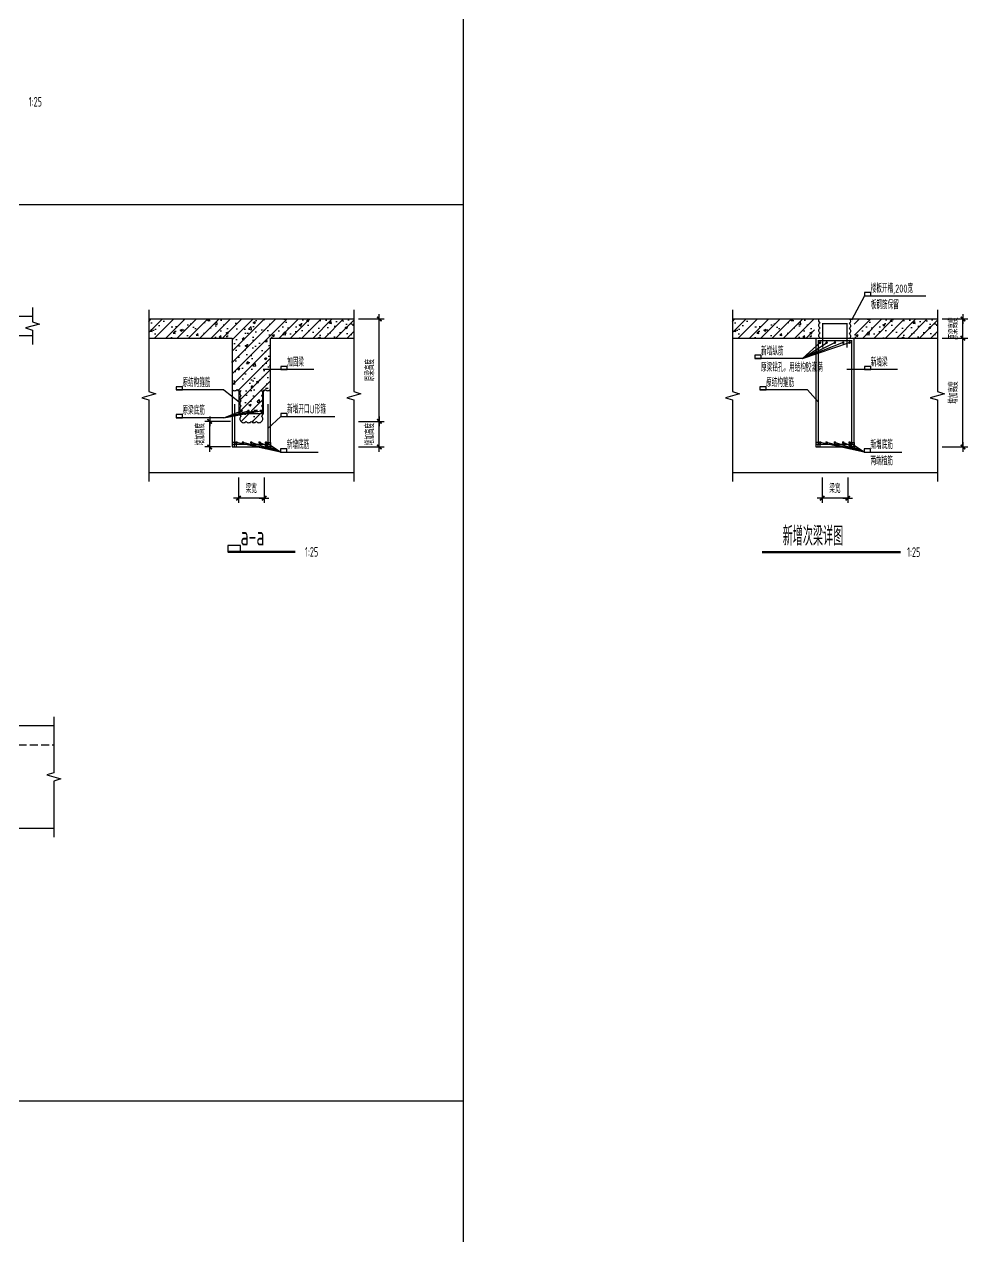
# Model space of a CAD drawing. Extents: x -469675 to 2400000, y -476501 to 2085364.
# Drawn here: x 514572 to 521940, y 380939 to 390409 of the extents above; entities that cross this region are included whole.
import ezdxf

# ---------------------------------------------------------------- set-up
doc = ezdxf.new("R2010")
doc.units = 0
doc.header["$LTSCALE"] = 1000
doc.header["$MEASUREMENT"] = 0
doc.linetypes.add('DASH', pattern=[0.35, 0.25, -0.1])
doc.layers.get('0').update_dxf_attribs({"linetype": 'CONTINUOUS', "lineweight": 20})
doc.layers.get('Defpoints').update_dxf_attribs({"linetype": 'CONTINUOUS'})
for name, color, linetype in [('C-BEAM_REIN', 3, 'CONTINUOUS'), ('C-DETAIL', 3, 'CONTINUOUS'), ('C-DETAIL_DIM', 3, 'CONTINUOUS'), ('C-DETAIL_REIN', 40, 'CONTINUOUS'), ('C-DETAIL_STEEL_HATCH', 8, 'CONTINUOUS'), ('C-DETAIL_TEXT', 4, 'CONTINUOUS')]:
    doc.layers.add(name, color=color, linetype=linetype)
doc.layers.add('C-注释', color=30, linetype='CONTINUOUS', plot=False)
doc.styles.add('DIM_FONT', font='gbxwxt.shx', dxfattribs={"width": 0.7, "bigfont": 'gbhzfs.shx'})
doc.styles.add('GBSTYLE', font='gbxwxt.shx', dxfattribs={"width": 0.7, "bigfont": 'gbhzfs.shx'})
doc.dimstyles.new('XB DIMN25', dxfattribs={"dimscale": 0.25, "dimtxt": 250, "dimasz": 1, "dimexe": 150, "dimexo": 150, "dimgap": 120, "dimtad": 1, "dimdec": 0, "dimzin": 0, "dimdsep": 46, "dimtxsty": 'DIM_FONT', "dimblk": '_dimx', "dimcen": 0.09, "dimclrd": 3, "dimclre": 3, "dimclrt": 7, "dimazin": 0, "dimtfac": 1, "dimtdec": 0, "dimtix": 1, "dimtmove": 2, "dimatfit": 3, "dimldrblk": '_dimx', "dimfxl": 0, "dimtolj": 1, "dimtzin": 0, "dimarcsym": 0})

# ---------------------------------------------------------------- blocks, each defined once
blk = doc.blocks.new('_dimx')
blk.add_line((-150, 0), (150, 0))
at = {"const_width": 50}
blk.add_lwpolyline([(-70, -70), (70, 70)], dxfattribs=at)
blk = doc.blocks.new('*D1284')
at = {"layer": 'C-DETAIL_DIM', "color": 3, "lineweight": -2, "ltscale": 0.25, "transparency": 16777216}
for p, q in [((516244.5, 386869.8), (516244.5, 386669.8)), ((516444.5, 386869.8), (516444.5, 386669.8)), ((516444.3, 386707.3), (516244.8, 386707.3))]:
    blk.add_line(p, q, dxfattribs=at)
at = {"layer": 'Defpoints', "color": 0, "ltscale": 0.25, "transparency": 16777216}
for p in [(516244.5, 386907.3), (516444.5, 386907.3), (516244.5, 386707.3)]:
    blk.add_point(p, dxfattribs=at)
at = {"layer": 'C-DETAIL_DIM', "color": 3, "lineweight": -2, "ltscale": 0.25, "transparency": 16777216, "xscale": 0.25, "yscale": 0.25, "zscale": 0.25, "rotation": 180}
blk.add_blockref('_dimx', (516244.5, 386707.3), dxfattribs=at)
at = {"layer": 'C-DETAIL_DIM', "color": 3, "lineweight": -2, "ltscale": 0.25, "transparency": 16777216, "xscale": 0.25, "yscale": 0.25, "zscale": 0.25}
blk.add_blockref('_dimx', (516444.5, 386707.3), dxfattribs=at)
at = {"layer": 'C-DETAIL_DIM', "color": 7, "ltscale": 0.25, "transparency": 16777216, "insert": (516344.5, 386779.1), "char_height": 62.5, "attachment_point": 5, "style": 'DIM_FONT'}
blk.add_mtext('\\A1;梁宽', dxfattribs=at)
blk = doc.blocks.new('*D1286')
at = {"layer": 'C-DETAIL_DIM', "color": 3, "lineweight": -2, "ltscale": 0.25, "transparency": 16777216}
for p, q in [((516182.6, 387307.3), (515982.6, 387307.3)), ((516020.1, 387307.6), (516020.1, 387307.8)), ((516020.1, 387107.3), (516020.1, 387307.3)), ((516182.6, 387107.3), (515982.6, 387107.3)), ((516020.1, 387107.1), (516020.1, 387106.8))]:
    blk.add_line(p, q, dxfattribs=at)
at = {"layer": 'Defpoints', "color": 0, "ltscale": 0.25, "transparency": 16777216}
for p in [(516020.1, 387307.3), (516220.1, 387307.3), (516220.1, 387107.3)]:
    blk.add_point(p, dxfattribs=at)
at = {"layer": 'C-DETAIL_DIM', "color": 3, "lineweight": -2, "ltscale": 0.25, "transparency": 16777216, "xscale": 0.25, "yscale": 0.25, "zscale": 0.25}
for p, rotation in [((516020.1, 387307.3), 270), ((516020.1, 387107.3), 90)]:
    blk.add_blockref('_dimx', p, dxfattribs=dict(at, rotation=rotation))
at = {"layer": 'C-DETAIL_DIM', "color": 7, "ltscale": 0.25, "transparency": 16777216, "insert": (515948.4, 387207.3), "char_height": 62.5, "attachment_point": 5, "rotation": 90, "style": 'DIM_FONT'}
blk.add_mtext('\\A1;增加高度', dxfattribs=at)
blk = doc.blocks.new('*D1287')
at = {"layer": 'C-DETAIL_DIM', "color": 3, "lineweight": -2, "ltscale": 0.25, "transparency": 16777216}
for p, q in [((517182, 387307.3), (517382, 387307.3)), ((517344.5, 387307.6), (517344.5, 387307.8)), ((517344.5, 387107.3), (517344.5, 387307.3)), ((517182, 387107.3), (517382, 387107.3)), ((517344.5, 387107.1), (517344.5, 387106.8))]:
    blk.add_line(p, q, dxfattribs=at)
at = {"layer": 'Defpoints', "color": 0, "ltscale": 0.25, "transparency": 16777216}
for p in [(517144.5, 387307.3), (517344.5, 387307.3), (517144.5, 387107.3)]:
    blk.add_point(p, dxfattribs=at)
at = {"layer": 'C-DETAIL_DIM', "color": 3, "lineweight": -2, "ltscale": 0.25, "transparency": 16777216, "xscale": 0.25, "yscale": 0.25, "zscale": 0.25}
for p, rotation in [((517344.5, 387307.3), 270), ((517344.5, 387107.3), 90)]:
    blk.add_blockref('_dimx', p, dxfattribs=dict(at, rotation=rotation))
at = {"layer": 'C-DETAIL_DIM', "color": 7, "ltscale": 0.25, "transparency": 16777216, "insert": (517272.8, 387207.3), "char_height": 62.5, "attachment_point": 5, "rotation": 90, "style": 'DIM_FONT'}
blk.add_mtext('\\A1;增加高度', dxfattribs=at)
blk = doc.blocks.new('*D1288')
at = {"layer": 'C-DETAIL_DIM', "color": 3, "lineweight": -2, "ltscale": 0.25, "transparency": 16777216}
for p, q in [((517182, 388107.3), (517382, 388107.3)), ((517344.5, 387307.6), (517344.5, 388107.1)), ((517182, 387307.3), (517382, 387307.3))]:
    blk.add_line(p, q, dxfattribs=at)
at = {"layer": 'Defpoints', "color": 0, "ltscale": 0.25, "transparency": 16777216}
for p in [(517144.5, 388107.3), (517344.5, 388107.3), (517144.5, 387307.3)]:
    blk.add_point(p, dxfattribs=at)
at = {"layer": 'C-DETAIL_DIM', "color": 3, "lineweight": -2, "ltscale": 0.25, "transparency": 16777216, "xscale": 0.25, "yscale": 0.25, "zscale": 0.25}
for p, rotation in [((517344.5, 388107.3), 90), ((517344.5, 387307.3), 270)]:
    blk.add_blockref('_dimx', p, dxfattribs=dict(at, rotation=rotation))
at = {"layer": 'C-DETAIL_DIM', "color": 7, "ltscale": 0.25, "transparency": 16777216, "insert": (517272.8, 387707.3), "char_height": 62.5, "attachment_point": 5, "rotation": 90, "style": 'DIM_FONT'}
blk.add_mtext('\\A1;原梁高度', dxfattribs=at)
blk = doc.blocks.new('*D1939')
at = {"layer": 'C-DETAIL_DIM', "color": 3, "lineweight": -2, "ltscale": 0.25, "transparency": 16777216}
for p, q in [((520802.3, 386869.8), (520802.3, 386669.8)), ((521002.3, 386869.8), (521002.3, 386669.8)), ((521002.1, 386707.3), (520802.6, 386707.3))]:
    blk.add_line(p, q, dxfattribs=at)
at = {"layer": 'Defpoints', "color": 0, "ltscale": 0.25, "transparency": 16777216}
for p in [(520802.3, 386907.3), (521002.3, 386907.3), (520802.3, 386707.3)]:
    blk.add_point(p, dxfattribs=at)
at = {"layer": 'C-DETAIL_DIM', "color": 3, "lineweight": -2, "ltscale": 0.25, "transparency": 16777216, "xscale": 0.25, "yscale": 0.25, "zscale": 0.25, "rotation": 180}
blk.add_blockref('_dimx', (520802.3, 386707.3), dxfattribs=at)
at = {"layer": 'C-DETAIL_DIM', "color": 3, "lineweight": -2, "ltscale": 0.25, "transparency": 16777216, "xscale": 0.25, "yscale": 0.25, "zscale": 0.25}
blk.add_blockref('_dimx', (521002.3, 386707.3), dxfattribs=at)
at = {"layer": 'C-DETAIL_DIM', "color": 7, "ltscale": 0.25, "transparency": 16777216, "insert": (520902.3, 386779.1), "char_height": 62.5, "attachment_point": 5, "style": 'DIM_FONT'}
blk.add_mtext('\\A1;梁宽', dxfattribs=at)
blk = doc.blocks.new('*D1940')
at = {"layer": 'C-DETAIL_DIM', "color": 3, "lineweight": -2, "ltscale": 0.25, "transparency": 16777216}
for p, q in [((521739.8, 387957.3), (521939.8, 387957.3)), ((521902.3, 387107.6), (521902.3, 387957.1)), ((521739.8, 387107.3), (521939.8, 387107.3))]:
    blk.add_line(p, q, dxfattribs=at)
at = {"layer": 'Defpoints', "color": 0, "ltscale": 0.25, "transparency": 16777216}
for p in [(521702.3, 387957.3), (521902.3, 387957.3), (521702.3, 387107.3)]:
    blk.add_point(p, dxfattribs=at)
at = {"layer": 'C-DETAIL_DIM', "color": 3, "lineweight": -2, "ltscale": 0.25, "transparency": 16777216, "xscale": 0.25, "yscale": 0.25, "zscale": 0.25}
for p, rotation in [((521902.3, 387957.3), 90), ((521902.3, 387107.3), 270)]:
    blk.add_blockref('_dimx', p, dxfattribs=dict(at, rotation=rotation))
at = {"layer": 'C-DETAIL_DIM', "color": 7, "ltscale": 0.25, "transparency": 16777216, "insert": (521830.6, 387532.3), "char_height": 62.5, "attachment_point": 5, "rotation": 90, "style": 'DIM_FONT'}
blk.add_mtext('\\A1;增加高度', dxfattribs=at)
blk = doc.blocks.new('*D1941')
at = {"layer": 'C-DETAIL_DIM', "color": 3, "lineweight": -2, "ltscale": 0.25, "transparency": 16777216}
for p, q in [((521739.8, 388107.3), (521939.8, 388107.3)), ((521902.3, 388107.6), (521902.3, 388107.8)), ((521902.3, 387957.3), (521902.3, 388107.3)), ((521739.8, 387957.3), (521939.8, 387957.3)), ((521902.3, 387957.1), (521902.3, 387956.8))]:
    blk.add_line(p, q, dxfattribs=at)
at = {"layer": 'Defpoints', "color": 0, "ltscale": 0.25, "transparency": 16777216}
for p in [(521702.3, 388107.3), (521902.3, 388107.3), (521702.3, 387957.3)]:
    blk.add_point(p, dxfattribs=at)
at = {"layer": 'C-DETAIL_DIM', "color": 3, "lineweight": -2, "ltscale": 0.25, "transparency": 16777216, "xscale": 0.25, "yscale": 0.25, "zscale": 0.25}
for p, rotation in [((521902.3, 388107.3), 270), ((521902.3, 387957.3), 90)]:
    blk.add_blockref('_dimx', p, dxfattribs=dict(at, rotation=rotation))
at = {"layer": 'C-DETAIL_DIM', "color": 7, "ltscale": 0.25, "transparency": 16777216, "insert": (521830.6, 388032.3), "char_height": 62.5, "attachment_point": 5, "rotation": 90, "style": 'DIM_FONT'}
blk.add_mtext('\\A1;原梁高度', dxfattribs=at)

msp = doc.modelspace()

# ---------------------------------------------------------------- hatches: boundary and pattern name
at = {"layer": 'C-DETAIL_STEEL_HATCH'}
h = msp.add_hatch(dxfattribs=at)
h.set_pattern_fill('钢筋混凝土', color=8, scale=25, style=0)
h.set_pattern_definition([(45, (0, 0), (-44.194174, 44.194174), []), (50, (0, 0), (179.315046, -15.688034), [18.75, -206.25]), (355, (0, 0), (-34.687833, 188.048033), [15, -165]), (100.4514, (14.94, -1.3), (144.627345, 172.359886), [15.93505, -175.28553]), (46.1842, (0, 50), (266.81026, -41.37975), [28.125, -309.375]), (96.6356, (22.23, 46.55), (233.66568, 243.52947), [23.90257, -262.92825]), (351.1842, (0, 50), (233.66549, 243.52965), [22.5, -247.5]), (21, (25, 37.5), (149.226763, -100.654723), [18.75, -206.25]), (326, (25, 37.5), (60.828833, 181.28751), [15, -165]), (71.4514, (37.44, 29.11), (210.055657, 80.632624), [15.93505, -175.28553]), (37.5, (0, 0), (3.039964, 83.2234635), [0, -163, 0, -167.5, 0, -165.625]), (7.5, (0, 0), (65.767384, 98.602928), [0, -95.5, 0, -159.25, 0, -63.125]), (327.5, (-55.75, 0), (133.455609, -5.638718), [0, -62.5, 0, -195, 0, -258.75]), (317.5, (-80.75, 0), (145.796542, 25.026246), [0, -81.25, 0, -129.5, 0, -183.75])])
edge = h.paths.add_edge_path()
edge.add_arc((516474.534, 387571.3417), 24.4155, 215.00000005, 324.99999995)
edge.add_line((516494.534, 387557.3376), (516494.534, 387957.3376))
edge.add_line((516494.534, 387957.3376), (517144.534, 387957.3376))
edge.add_line((517144.534, 387957.3376), (517144.534, 388107.3376))
edge.add_line((517144.534, 388107.3376), (515544.534, 388107.3376))
edge.add_line((515544.534, 388107.3376), (515544.534, 387957.3376))
edge.add_line((515544.534, 387957.3376), (516194.534, 387957.3376))
edge.add_line((516194.534, 387957.3376), (516194.534, 387557.3376))
edge.add_arc((516214.534, 387571.3417), 24.4155, 215.00000005, 324.99999995)
edge.add_arc((516253.0351, 387562.8407), 19.3021, 196.56505123, 304.81693558)
edge.add_arc((516278.5382, 387527.3376), 24.4155, 126.38198663, 234.99999995)
edge.add_arc((516278.5382, 387487.3376), 24.4155, 125.00000005, 234.99999995)
edge.add_arc((516278.5382, 387447.3376), 24.4155, 125.00000005, 234.99999995)
edge.add_arc((516278.5382, 387407.3376), 24.4155, 125.00000005, 234.99999995)
edge.add_arc((516278.5382, 387367.3376), 24.4155, 125.00000005, 234.99999995)
edge.add_arc((516278.5382, 387327.3376), 24.4155, 125.00000005, 234.99999995)
edge.add_arc((516284.534, 387321.3417), 24.4155, 215.00000005, 324.99999995)
edge.add_arc((516324.534, 387321.3417), 24.4155, 215.00000005, 324.99999995)
edge.add_arc((516364.534, 387321.3417), 24.4155, 215.00000005, 324.99999995)
edge.add_arc((516404.534, 387321.3417), 24.4155, 215.00000005, 324.99999995)
edge.add_arc((516410.5299, 387327.3376), 24.4155, 305.00000005, 414.99999995)
edge.add_arc((516410.5299, 387367.3376), 24.4155, 305.00000005, 414.99999995)
edge.add_arc((516410.5299, 387407.3376), 24.4155, 305.00000005, 414.99999995)
edge.add_arc((516410.5299, 387447.3376), 24.4155, 305.00000005, 414.99999995)
edge.add_arc((516410.5299, 387487.3376), 24.4155, 305.00000005, 414.99999995)
edge.add_arc((516410.5299, 387527.3376), 24.4155, 305.00000005, 413.61801334)
edge.add_arc((516436.033, 387562.8407), 19.3021, 235.18306446, 343.43494877)
h = msp.add_hatch(dxfattribs=at)
h.set_pattern_fill('钢筋混凝土', color=8, scale=25, style=0)
h.set_pattern_definition([(45, (4557.8, 0), (-44.194174, 44.194174), []), (50, (4557.8, 0), (179.315046, -15.688034), [18.75, -206.25]), (355, (4557.8, 0), (-34.687833, 188.048033), [15, -165]), (100.4514, (4572.74, -1.3), (144.627345, 172.359886), [15.93505, -175.28553]), (46.1842, (4557.8, 50), (266.81026, -41.37975), [28.125, -309.375]), (96.6356, (4580.03, 46.55), (233.66568, 243.52947), [23.90257, -262.92825]), (351.1842, (4557.8, 50), (233.66549, 243.52965), [22.5, -247.5]), (21, (4582.8, 37.5), (149.226763, -100.654723), [18.75, -206.25]), (326, (4582.8, 37.5), (60.828833, 181.28751), [15, -165]), (71.4514, (4595.23, 29.11), (210.055657, 80.632624), [15.93505, -175.28553]), (37.5, (4557.8, 0), (3.039964, 83.2234635), [0, -163, 0, -167.5, 0, -165.625]), (7.5, (4557.8, 0), (65.767384, 98.602928), [0, -95.5, 0, -159.25, 0, -63.125]), (327.5, (4502.05, 0), (133.455609, -5.638718), [0, -62.5, 0, -195, 0, -258.75]), (317.5, (4477.05, 0), (145.796542, 25.026246), [0, -81.25, 0, -129.5, 0, -183.75])])
edge = h.paths.add_edge_path()
edge.add_arc((520766.3366, 387977.3376), 24.4155, 125.00000005, 234.99999995)
edge.add_line((520752.3324, 387957.3376), (520102.3324, 387957.3376))
edge.add_line((520102.3324, 387957.3376), (520102.3324, 388107.3376))
edge.add_line((520102.3324, 388107.3376), (520744.0629, 388107.3376))
edge.add_arc((520766.3366, 388097.3376), 24.4155, 155.82179606, 234.99999995)
edge.add_arc((520766.3366, 388057.3376), 24.4155, 125.00000005, 234.99999995)
edge.add_arc((520766.3366, 388017.3376), 24.4155, 125.00000005, 234.99999995)
edge = h.paths.add_edge_path()
edge.add_arc((521033.5746, 387972.9664), 24.4155, 320.19930183, 414.99999995)
edge.add_arc((521033.5746, 388012.9664), 24.4155, 305.00000005, 414.99999995)
edge.add_arc((521033.5746, 388052.9664), 24.4155, 305.00000005, 414.99999995)
edge.add_arc((521035.6835, 388090.152), 20.9008, 304.68966812, 415.31033188)
edge.add_line((521047.5787, 388107.3376), (521702.3324, 388107.3376))
edge.add_line((521702.3324, 388107.3376), (521702.3324, 387957.3376))
edge.add_line((521702.3324, 387957.3376), (521052.3324, 387957.3376))

# ---------------------------------------------------------------- linework, layer by layer
at = {"layer": 'C-BEAM_REIN'}
msp.add_line((520752.3324, 387957.3376), (521052.3324, 387957.3376), dxfattribs=at)
at = {"layer": 'C-DETAIL', "ltscale": 0.25}
for p, q in [((514635.5203, 388127.3276), (508998.3619, 388127.3276)), ((513935.5203, 387977.3276), (514635.5203, 387977.3276)), ((514802.6935, 384930.5962), (512602.6935, 384930.5962)), ((513802.6935, 384130.5962), (514802.6935, 384130.5962)), ((513802.6935, 384130.5962), (514802.6935, 384130.5962))]:
    msp.add_line(p, q, dxfattribs=at)
at = {"layer": 'C-DETAIL', "linetype": 'ByBlock', "lineweight": -2, "ltscale": 0.25}
for p, q in [((515544.534, 387957.3376), (516194.534, 387957.3376)), ((516194.534, 387957.3376), (516194.534, 387107.3376)), ((516494.534, 387107.3376), (516494.534, 387957.3376)), ((516494.534, 387957.3376), (517144.534, 387957.3376)), ((520102.3324, 387957.3376), (520752.3324, 387957.3376)), ((520752.3324, 387957.3376), (520752.3324, 387107.3376)), ((521052.3324, 387107.3376), (521052.3324, 387957.3376)), ((521052.3324, 387957.3376), (521702.3324, 387957.3376)), ((516194.534, 387107.3376), (516494.534, 387107.3376)), ((520752.3324, 387107.3376), (521052.3324, 387107.3376)), ((515544.534, 386907.3376), (517144.534, 386907.3376)), ((520102.3324, 386907.3376), (521702.3324, 386907.3376))]:
    msp.add_line(p, q, dxfattribs=at)
at = {"layer": 'C-DETAIL', "linetype": 'DASH', "ltscale": 0.25}
msp.add_line((512602.6935, 384780.5962), (514802.6935, 384780.5962), dxfattribs=at)
at = {"layer": 'C-DETAIL', "ltscale": 0.25, "flags": 128}
msp.add_lwpolyline([(514635.5203, 388197.3276), (514635.5203, 388084.8276), (514690.5203, 388067.3276), (514580.5203, 388037.3276), (514635.5203, 388019.8276), (514635.5203, 387907.3276)], dxfattribs=at)
at = {"layer": 'C-DETAIL', "linetype": 'ByBlock', "lineweight": -2, "ltscale": 0.25}
for points in [[(515544.534, 388177.3376), (515544.534, 387539.8376), (515599.534, 387522.3376), (515489.534, 387492.3376), (515544.534, 387474.8376), (515544.534, 386837.3376)], [(517144.534, 388177.3376), (517144.534, 387539.8376), (517199.534, 387522.3376), (517089.534, 387492.3376), (517144.534, 387474.8376), (517144.534, 386837.3376)], [(520102.3324, 388177.3376), (520102.3324, 387539.8376), (520157.3324, 387522.3376), (520047.3324, 387492.3376), (520102.3324, 387474.8376), (520102.3324, 386837.3376)], [(521702.3324, 388177.3376), (521702.3324, 387539.8376), (521757.3324, 387522.3376), (521647.3324, 387492.3376), (521702.3324, 387474.8376), (521702.3324, 386837.3376)], [(515544.534, 388107.3376), (517144.534, 388107.3376)], [(520102.3324, 388107.3376), (521702.3324, 388107.3376)]]:
    msp.add_lwpolyline(points, dxfattribs=at)
at = {"layer": 'C-DETAIL', "color": 8, "linetype": 'ByBlock', "lineweight": -2, "ltscale": 0.25}
for points in [[(520787.5526, 387957.3376, -0.52056705), (520787.5526, 387997.3376, -0.52056705), (520787.5526, 388037.3376, -0.52056705), (520787.5526, 388077.3376, -0.359914726), (520779.2831, 388107.3376, -0.359914726)], [(521014.9186, 388107.3376, -0.524013958), (521014.9186, 388072.9664, -0.52056705), (521014.9186, 388032.9664, -0.52056705), (521014.9186, 387992.9664, -0.52056705), (521014.9186, 387952.9664)], [(516194.534, 387557.3376, 0.52056705), (516234.534, 387557.3376, 0.52056705), (516264.534, 387547.3376, 0.52056705), (516264.534, 387507.3376, 0.52056705), (516264.534, 387467.3376, 0.52056705), (516264.534, 387427.3376, 0.52056705), (516264.534, 387387.3376, 0.52056705), (516264.534, 387347.3376, 0.52056705), (516264.534, 387307.3376, 0.52056705), (516304.534, 387307.3376, 0.52056705), (516344.534, 387307.3376, 0.52056705), (516384.534, 387307.3376, 0.52056705), (516424.534, 387307.3376, 0.52056705), (516424.534, 387347.3376, 0.52056705), (516424.534, 387387.3376, 0.52056705), (516424.534, 387427.3376, 0.52056705), (516424.534, 387467.3376, 0.52056705), (516424.534, 387507.3376, 0.52056705), (516424.534, 387547.3376, 0.52056705), (516454.534, 387557.3376, 0.52056705), (516494.534, 387557.3376, 0.52056705)]]:
    msp.add_lwpolyline(points, format="xyb", dxfattribs=at)
at = {"layer": 'C-DETAIL', "ltscale": 0.25}
msp.add_lwpolyline([(514802.6935, 385000.5962), (514802.6935, 384563.0962), (514747.6935, 384545.5962), (514857.6935, 384515.5962), (514802.6935, 384498.0962), (514802.6935, 384060.5962)], dxfattribs=at)
at = {"layer": 'C-DETAIL_REIN', "ltscale": 0.25, "const_width": 10}
for points in [[(520807.3324, 387884.0758), (520807.3324, 388070.5012), (520997.3324, 388070.5012), (520997.3324, 387884.0758)], [(520772.3324, 387442.3376), (520772.3324, 387937.3376), (521032.3324, 387937.3376), (521032.3324, 387442.3376)], [(516249.534, 387553.7629), (516249.534, 387367.3376), (516439.534, 387367.3376), (516439.534, 387553.7629)], [(516214.534, 387442.3376), (516214.534, 387127.3376), (516474.534, 387127.3376), (516474.534, 387442.3376)], [(520772.3324, 387442.3376), (520772.3324, 387127.3376), (521032.3324, 387127.3376), (521032.3324, 387442.3376)]]:
    msp.add_lwpolyline(points, dxfattribs=at)
for points in [[(520792.3324, 387922.3376, 1), (520782.3324, 387922.3376, 1)], [(520842.3324, 387922.3376, 1), (520832.3324, 387922.3376, 1)], [(520907.3324, 387922.3376, 1), (520897.3324, 387922.3376, 1)], [(520972.4139, 387922.0653, 1), (520962.4139, 387922.0653, 1)], [(521012.3324, 387922.3376, -1), (521022.3324, 387922.3376, -1)], [(516273.721, 387389.4674, -1), (516263.721, 387389.4674, -1)], [(516327.1924, 387389.4674, -1), (516317.1924, 387389.4674, -1)], [(516378.151, 387389.4674, -1), (516368.151, 387389.4674, -1)], [(516415.3471, 387389.4674, 1), (516425.3471, 387389.4674, 1)], [(516234.534, 387142.3376, -1), (516224.534, 387142.3376, -1)], [(516284.534, 387142.3376, -1), (516274.534, 387142.3376, -1)], [(516349.534, 387142.3376, -1), (516339.534, 387142.3376, -1)], [(516414.6155, 387142.6098, -1), (516404.6155, 387142.6098, -1)], [(516454.534, 387142.3376, 1), (516464.534, 387142.3376, 1)], [(520792.3324, 387142.3376, -1), (520782.3324, 387142.3376, -1)], [(520842.3324, 387142.3376, -1), (520832.3324, 387142.3376, -1)], [(520907.3324, 387142.3376, -1), (520897.3324, 387142.3376, -1)], [(520972.4139, 387142.6098, -1), (520962.4139, 387142.6098, -1)], [(521012.3324, 387142.3376, 1), (521022.3324, 387142.3376, 1)]]:
    msp.add_lwpolyline(points, format="xyb", close=True, dxfattribs=at)
at = {"layer": 'C-DETAIL_TEXT', "ltscale": 0.25}
for p, q in [((521132.4092, 388287.7385), (521032.3324, 388098.715)), ((521132.4092, 388287.7385), (521612.4961, 388287.7385)), ((520648.0687, 387798.1657), (520787.3324, 387922.3376)), ((520648.0687, 387798.1657), (520840.8039, 387922.3376)), ((520648.0687, 387798.1657), (520902.3324, 387922.3376)), ((520648.0687, 387798.1657), (521017.3324, 387922.3376)), ((520967.4139, 387922.0653), (520648.0687, 387798.1657)), ((520648.0687, 387798.1657), (520275.9084, 387798.1657)), ((516833.0024, 387711.2258), (516437.288, 387711.2258)), ((521390.8008, 387711.2258), (520995.0864, 387711.2258)), ((516129.4573, 387552.4891), (515757.297, 387552.4891)), ((516129.4573, 387552.4891), (516249.534, 387460.5503)), ((520687.2556, 387552.4891), (520315.0954, 387552.4891)), ((520687.2556, 387552.4891), (520772.3324, 387460.5503)), ((516129.4573, 387335.4343), (515757.297, 387335.4343)), ((516129.4573, 387335.4343), (516268.721, 387389.4674)), ((516129.4573, 387335.4343), (516322.1924, 387389.4674)), ((516129.4573, 387335.4343), (516373.151, 387389.4674)), ((516129.4573, 387335.4343), (516420.3471, 387389.4674)), ((516574.6108, 387344.5178), (516474.534, 387252.579)), ((516574.6108, 387344.5178), (516996.305, 387344.5178)), ((516572.369, 387067.5303), (516229.534, 387142.3376)), ((516572.369, 387067.5303), (516279.534, 387142.3376)), ((516572.369, 387067.5303), (516344.534, 387142.3376)), ((516572.369, 387067.5303), (516409.6155, 387142.6098)), ((516572.369, 387067.5303), (516459.534, 387142.3376)), ((521130.1674, 387067.5303), (520787.3324, 387142.3376)), ((521130.1674, 387067.5303), (520837.3324, 387142.3376)), ((521130.1674, 387067.5303), (520902.3324, 387142.3376)), ((521130.1674, 387067.5303), (520967.4139, 387142.6098)), ((521130.1674, 387067.5303), (521017.3324, 387142.3376)), ((516572.369, 387067.5303), (516866.8735, 387067.5303)), ((521130.1674, 387067.5303), (521424.6719, 387067.5303))]:
    msp.add_line(p, q, dxfattribs=at)
at = {"layer": 'C-DETAIL_TEXT', "color": 3, "linetype": 'Continuous', "ltscale": 0.25, "const_width": 20, "flags": 128}
msp.add_lwpolyline([(516689.2361, 386287.9947), (516160.3585, 386287.9947)], dxfattribs=at)
at = {"layer": 'C-DETAIL_TEXT', "color": 3, "ltscale": 0.25, "const_width": 17.5, "flags": 128}
msp.add_lwpolyline([(521415.7763, 386286.3539), (520333.4686, 386286.1096)], dxfattribs=at)
at = {"layer": 'C-注释', "ltscale": 0.25}
for p, q in [((503000, 389000), (518000, 389000)), ((500000, 382000), (518000, 382000))]:
    msp.add_line(p, q, dxfattribs=at)
msp.add_lwpolyline([(500000, 400000), (518000, 400000), (518000, 359500), (500000, 359500)], close=True, dxfattribs=at)
at = {"layer": 'C-注释'}
for points in [[(521182.4092, 388312.7385), (521132.4092, 388312.7385), (521132.4092, 388287.7385), (521182.4092, 388287.7385)], [(520325.9084, 387823.1657), (520275.9084, 387823.1657), (520275.9084, 387798.1657), (520325.9084, 387798.1657)], [(516624.6108, 387736.2258), (516574.6108, 387736.2258), (516574.6108, 387711.2258), (516624.6108, 387711.2258)], [(521182.4092, 387736.2258), (521132.4092, 387736.2258), (521132.4092, 387711.2258), (521182.4092, 387711.2258)], [(515807.297, 387577.4891), (515757.297, 387577.4891), (515757.297, 387552.4891), (515807.297, 387552.4891)], [(520365.0954, 387577.4891), (520315.0954, 387577.4891), (520315.0954, 387552.4891), (520365.0954, 387552.4891)], [(515807.297, 387360.4343), (515757.297, 387360.4343), (515757.297, 387335.4343), (515807.297, 387335.4343)], [(516624.6108, 387369.5178), (516574.6108, 387369.5178), (516574.6108, 387344.5178), (516624.6108, 387344.5178)], [(516194.534, 387107.3376), (516229.534, 387107.3376), (516229.534, 387142.3376), (516194.534, 387142.3376)], [(516494.534, 387107.3376), (516459.534, 387107.3376), (516459.534, 387142.3376), (516494.534, 387142.3376)], [(520752.3324, 387107.3376), (520787.3324, 387107.3376), (520787.3324, 387142.3376), (520752.3324, 387142.3376)], [(521052.3324, 387107.3376), (521017.3324, 387107.3376), (521017.3324, 387142.3376), (521052.3324, 387142.3376)], [(516214.534, 387127.3376), (516194.534, 387127.3376), (516194.534, 387107.3376), (516214.534, 387107.3376)], [(516474.534, 387127.3376), (516494.534, 387127.3376), (516494.534, 387107.3376), (516474.534, 387107.3376)], [(516622.369, 387092.5303), (516572.369, 387092.5303), (516572.369, 387067.5303), (516622.369, 387067.5303)], [(520772.3324, 387127.3376), (520752.3324, 387127.3376), (520752.3324, 387107.3376), (520772.3324, 387107.3376)], [(521032.3324, 387127.3376), (521052.3324, 387127.3376), (521052.3324, 387107.3376), (521032.3324, 387107.3376)], [(521180.1674, 387092.5303), (521130.1674, 387092.5303), (521130.1674, 387067.5303), (521180.1674, 387067.5303)], [(516260.3585, 386337.9947), (516160.3585, 386337.9947), (516160.3585, 386287.9947), (516260.3585, 386287.9947)]]:
    msp.add_lwpolyline(points, close=True, dxfattribs=at)

# ---------------------------------------------------------------- texts
at = {"layer": 'C-DETAIL_TEXT', "color": 3, "ltscale": 0.25, "style": 'GBSTYLE', "width": 0.7}
for p in [(514606.8952, 389766.2254), (516764.2361, 386250.4947), (521466.2545, 386248.8539)]:
    msp.add_text('1:25', height=75, rotation=359.99999987, dxfattribs=at).set_placement(p)
at = {"layer": 'C-DETAIL_TEXT', "ltscale": 0.25, "style": 'GBSTYLE', "width": 0.7}
for s, rotation, p in [('楼板开槽,200宽', 359.99999995, (521182.4092, 388312.7385)), ('板钢筋保留', 0.00000005, (521182.4092, 388184.449)), ('新增纵筋', 359.99999995, (520325.9084, 387823.1657)), ('加固梁', 359.99999995, (516624.6108, 387736.2258)), ('新增梁', 359.99999995, (521182.4092, 387736.2258)), ('原梁钻孔，用结构胶灌满', 0.00000005, (520325.9084, 387696.192)), ('原结构箍筋', 359.99999995, (515807.297, 387577.4891)), ('原结构箍筋', 359.99999995, (520365.0954, 387577.4891)), ('原梁底筋', 359.99999995, (515807.297, 387360.4343)), ('新增开口U形箍', 359.99999995, (516624.6108, 387369.5178)), ('新增底筋 ', 359.99999995, (516622.369, 387092.5303)), ('新增底筋 ', 359.99999995, (521180.1674, 387092.5303)), ('两端植筋', 0.00000005, (521180.1674, 386965.5566))]:
    msp.add_text(s, height=62.5, rotation=rotation, dxfattribs=at).set_placement(p)
at = {"layer": 'C-DETAIL_TEXT', "color": 30, "ltscale": 0.25, "style": 'GBSTYLE', "width": 0.7}
for s, p in [('新增次梁详图', (520494.726, 386336.0125)), ('a-a', (516260.3585, 386337.9947))]:
    msp.add_text(s, height=150, rotation=0.00000003, dxfattribs=at).set_placement(p)

# ---------------------------------------------------------------- dimensions: what is measured, and where the dimension line sits
at = {"layer": 'C-DETAIL_DIM', "ltscale": 0.25}
for base, p1, p2, angle, text, picture, middle in [((521902.3324, 388107.3376), (521702.3324, 387957.3376), (521702.3324, 388107.3376), 90, '原梁高度', '*D1941', (521830.5561, 388032.3376)), ((517344.534, 388107.3376), (517144.534, 387307.3376), (517144.534, 388107.3376), 90, '原梁高度', '*D1288', (517272.7577, 387707.3376)), ((521902.3324, 387957.3376), (521702.3324, 387107.3376), (521702.3324, 387957.3376), 90, '增加高度', '*D1940', (521830.5561, 387532.3376)), ((516020.1402, 387307.3376), (516220.1402, 387107.3376), (516220.1402, 387307.3376), 90, '增加高度', '*D1286', (515948.3639, 387207.3376)), ((517344.534, 387307.3376), (517144.534, 387107.3376), (517144.534, 387307.3376), 90, '增加高度', '*D1287', (517272.7577, 387207.3376)), ((516244.534, 386707.3376), (516444.534, 386907.3376), (516244.534, 386907.3376), 180, '梁宽', '*D1284', (516344.534, 386779.1139)), ((520802.3324, 386707.3376), (521002.3324, 386907.3376), (520802.3324, 386907.3376), 180, '梁宽', '*D1939', (520902.3324, 386779.1139))]:
    dim = msp.add_linear_dim(base=base, p1=p1, p2=p2, angle=angle, text=text, dimstyle='XB DIMN25', dxfattribs=at)
    dim.commit()
    dim.dimension.update_dxf_attribs({"geometry": picture, "text_midpoint": middle})

doc.saveas('drawing.dxf')
